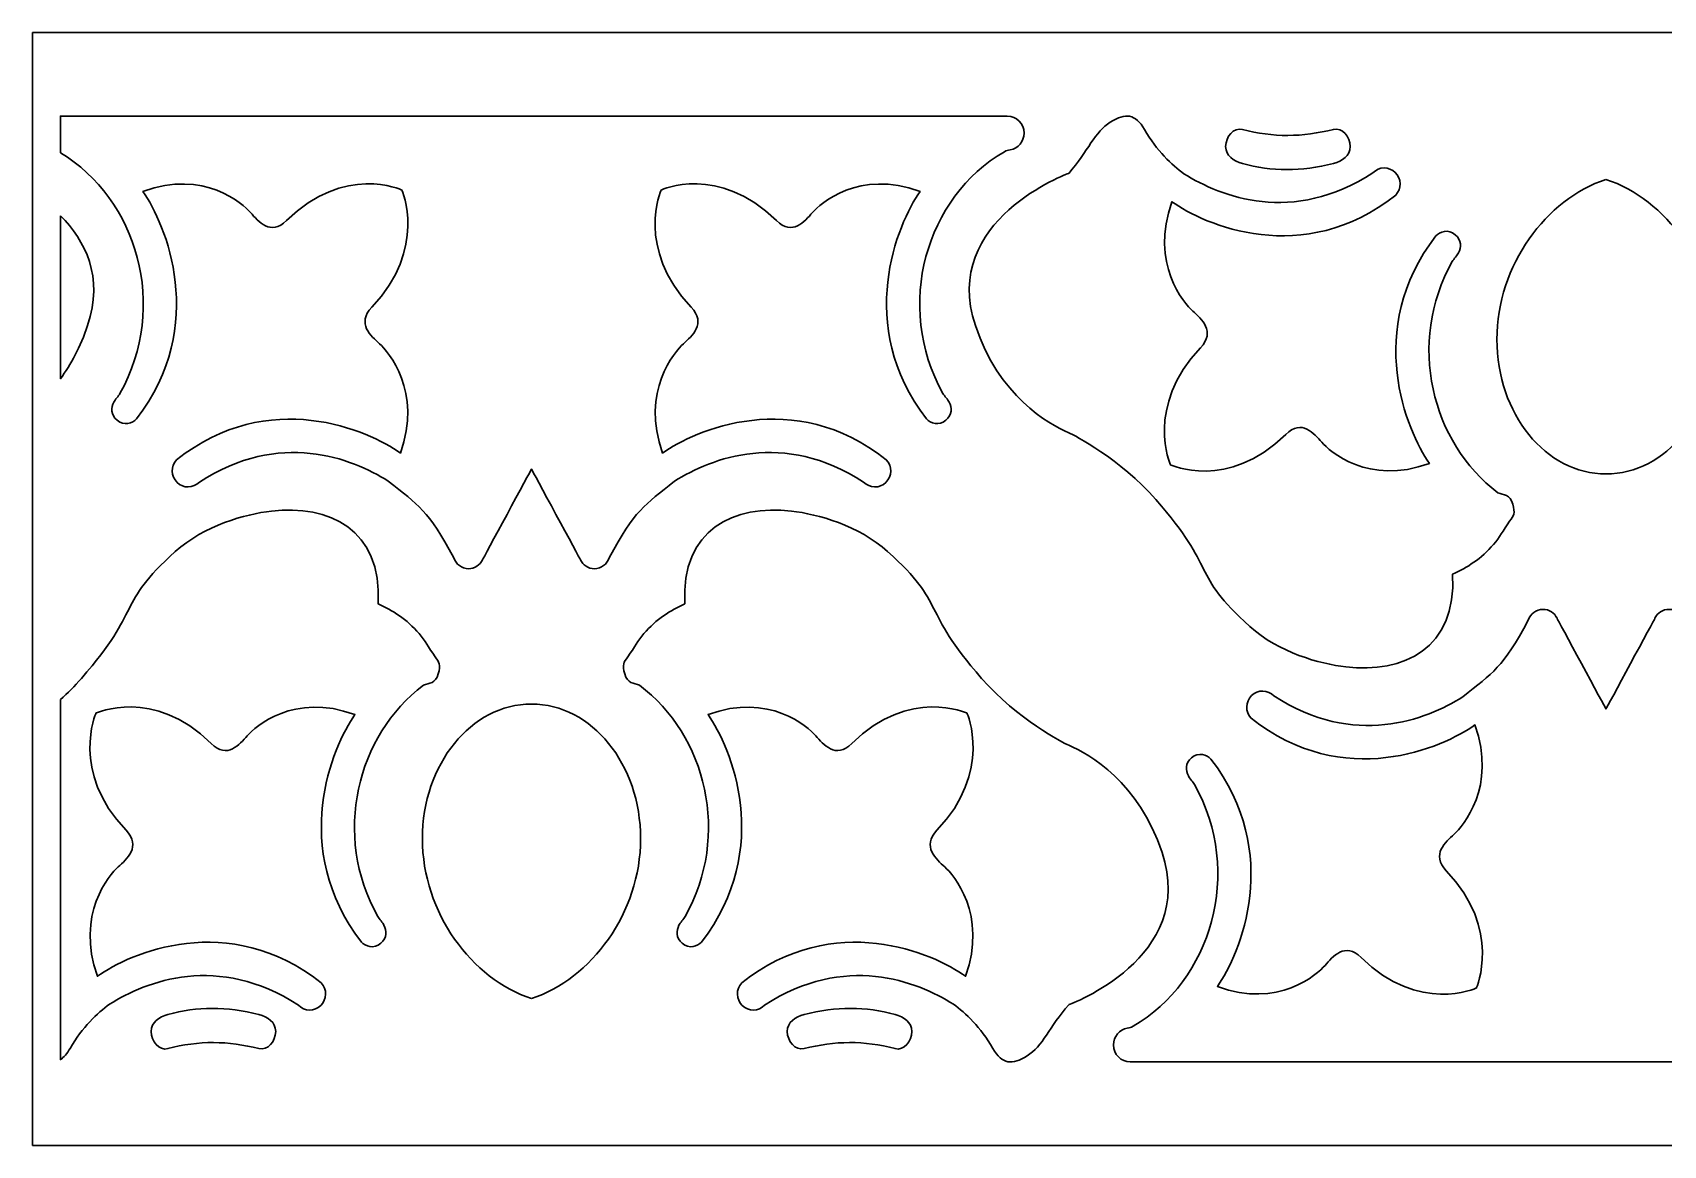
# Model space of a CAD drawing. Header units: centimetres. Extents: x 1.5 to 27, y -8.3 to -6.1.
# Drawn here: x 1.501 to 4.614, y -8.253 to -6.128 of the extents above; entities that cross this region are included whole.
import ezdxf

# ---------------------------------------------------------------- set-up
doc = ezdxf.new("R2010")
doc.units = ezdxf.units.CM
doc.header["$MEASUREMENT"] = 0
doc.layers.add('layer 1', color=7, linetype='Continuous')

msp = doc.modelspace()

# ---------------------------------------------------------------- linework, layer by layer
at = {"layer": 'layer 1', "color": 250, "lineweight": 30}
for points, knots in [([(26.99977, -8.25272), (26.99977, -8.25272), (1.50052, -8.25272), (1.50052, -8.25272), (1.50052, -8.25272), (1.50052, -8.25272), (1.50052, -6.12779), (1.50052, -6.12779), (1.50052, -6.12779), (1.50052, -6.12779), (26.99977, -6.12779), (26.99977, -6.12779), (26.99977, -6.12779), (26.99977, -6.12779), (26.99977, -8.25272), (26.99977, -8.25272)], [0, 0, 0, 0, 0.2, 0.2, 0.2, 0.2, 0.4, 0.4, 0.4, 0.4, 0.6, 0.6, 0.6, 0.6, 1, 1, 1, 1]), ([(2.45307, -6.28717), (2.45307, -6.28717), (3.36163, -6.28717), (3.36163, -6.28717), (3.36163, -6.28717), (3.37919, -6.28717), (3.39356, -6.30178), (3.39356, -6.31963), (3.39356, -6.31963), (3.39356, -6.31963), (3.39356, -6.31963), (3.39356, -6.31963), (3.39356, -6.31963), (3.39356, -6.33556), (3.38212, -6.34891), (3.36717, -6.3516), (3.36717, -6.3516), (3.36233, -6.35247), (3.36037, -6.35273), (3.35593, -6.3553), (3.35593, -6.3553), (3.20716, -6.4414), (3.14467, -6.64941), (3.23881, -6.81671), (3.23881, -6.81671), (3.24169, -6.82185), (3.24821, -6.82871), (3.25055, -6.83329), (3.25055, -6.83329), (3.25613, -6.84418), (3.25665, -6.85682), (3.24432, -6.86798), (3.24432, -6.86798), (3.23143, -6.87967), (3.21461, -6.87353), (3.20733, -6.86549), (3.20733, -6.86549), (3.06962, -6.68615), (3.15177, -6.49265), (3.19491, -6.43123), (3.19491, -6.43123), (3.07835, -6.38797), (3.00412, -6.4548), (2.9895, -6.47151), (2.9895, -6.47151), (2.97488, -6.48822), (2.95142, -6.51674), (2.92081, -6.48665), (2.92081, -6.48665), (2.80999, -6.37771), (2.70063, -6.42834), (2.70063, -6.42834), (2.70063, -6.42834), (2.70063, -6.42834), (2.65084, -6.53952), (2.75799, -6.65219), (2.75799, -6.65219), (2.78758, -6.6833), (2.75953, -6.70715), (2.74309, -6.72202), (2.74309, -6.72202), (2.72666, -6.73689), (2.66092, -6.81235), (2.70348, -6.93086), (2.70348, -6.93086), (2.76389, -6.887), (2.95421, -6.80347), (3.13061, -6.94348), (3.13061, -6.94348), (3.14215, -6.95567), (3.14179, -6.97506), (3.1298, -6.98679), (3.1298, -6.98679), (3.11782, -6.99852), (3.09874, -6.99815), (3.08721, -6.98597), (3.08721, -6.98597), (2.93337, -6.88634), (2.79709, -6.94026), (2.72644, -6.98423), (2.72644, -6.98423), (2.66862, -7.03047), (2.6503, -7.03964), (2.60144, -7.1309), (2.60144, -7.1309), (2.59747, -7.14283), (2.58636, -7.15143), (2.57327, -7.15143), (2.57327, -7.15143), (2.56149, -7.15143), (2.5513, -7.14446), (2.54649, -7.13435), (2.54649, -7.13435), (2.54617, -7.13367), (2.45335, -6.96191), (2.45307, -6.96121), (2.45307, -6.96121), (2.4528, -6.96191), (2.35998, -7.13367), (2.35966, -7.13435), (2.35966, -7.13435), (2.35485, -7.14446), (2.34466, -7.15143), (2.33288, -7.15143), (2.33288, -7.15143), (2.3198, -7.15143), (2.30868, -7.14283), (2.30471, -7.1309), (2.30471, -7.1309), (2.25585, -7.03964), (2.23753, -7.03047), (2.17971, -6.98423), (2.17971, -6.98423), (2.10906, -6.94026), (1.97278, -6.88634), (1.81894, -6.98597), (1.81894, -6.98597), (1.80741, -6.99815), (1.78833, -6.99852), (1.77635, -6.98679), (1.77635, -6.98679), (1.76436, -6.97506), (1.764, -6.95567), (1.77554, -6.94348), (1.77554, -6.94348), (1.95194, -6.80347), (2.14226, -6.887), (2.20267, -6.93086), (2.20267, -6.93086), (2.24523, -6.81235), (2.17949, -6.73689), (2.16306, -6.72202), (2.16306, -6.72202), (2.14662, -6.70715), (2.11857, -6.6833), (2.14816, -6.65219), (2.14816, -6.65219), (2.25531, -6.53952), (2.20552, -6.42834), (2.20552, -6.42834), (2.20552, -6.42834), (2.20552, -6.42834), (2.09616, -6.37771), (1.98534, -6.48665), (1.98534, -6.48665), (1.95473, -6.51674), (1.93127, -6.48822), (1.91665, -6.47151), (1.91665, -6.47151), (1.90203, -6.4548), (1.8278, -6.38797), (1.71124, -6.43123), (1.71124, -6.43123), (1.75438, -6.49265), (1.83653, -6.68615), (1.69882, -6.86549), (1.69882, -6.86549), (1.69154, -6.87353), (1.67472, -6.87967), (1.66183, -6.86798), (1.66183, -6.86798), (1.64951, -6.85682), (1.65002, -6.84418), (1.6556, -6.83329), (1.6556, -6.83329), (1.65794, -6.82871), (1.66446, -6.82185), (1.66735, -6.81671), (1.66735, -6.81671), (1.76076, -6.6507), (1.69994, -6.44464), (1.55364, -6.35735), (1.55364, -6.35735), (1.55364, -6.35735), (1.55364, -6.28717), (1.55364, -6.28717), (1.55364, -6.28717), (1.55364, -6.28717), (2.45307, -6.28717), (2.45307, -6.28717)], [0, 0, 0, 0, 0.0217391, 0.0217391, 0.0217391, 0.0217391, 0.0434783, 0.0434783, 0.0434783, 0.0434783, 0.0652174, 0.0652174, 0.0652174, 0.0652174, 0.0869565, 0.0869565, 0.0869565, 0.0869565, 0.1086957, 0.1086957, 0.1086957, 0.1086957, 0.1304348, 0.1304348, 0.1304348, 0.1304348, 0.1521739, 0.1521739, 0.1521739, 0.1521739, 0.173913, 0.173913, 0.173913, 0.173913, 0.1956522, 0.1956522, 0.1956522, 0.1956522, 0.2173913, 0.2173913, 0.2173913, 0.2173913, 0.2391304, 0.2391304, 0.2391304, 0.2391304, 0.2608696, 0.2608696, 0.2608696, 0.2608696, 0.2826087, 0.2826087, 0.2826087, 0.2826087, 0.3043478, 0.3043478, 0.3043478, 0.3043478, 0.326087, 0.326087, 0.326087, 0.326087, 0.3478261, 0.3478261, 0.3478261, 0.3478261, 0.3695652, 0.3695652, 0.3695652, 0.3695652, 0.3913043, 0.3913043, 0.3913043, 0.3913043, 0.4130435, 0.4130435, 0.4130435, 0.4130435, 0.4347826, 0.4347826, 0.4347826, 0.4347826, 0.4565217, 0.4565217, 0.4565217, 0.4565217, 0.4782609, 0.4782609, 0.4782609, 0.4782609, 0.5, 0.5, 0.5, 0.5, 0.5217391, 0.5217391, 0.5217391, 0.5217391, 0.5434783, 0.5434783, 0.5434783, 0.5434783, 0.5652174, 0.5652174, 0.5652174, 0.5652174, 0.5869565, 0.5869565, 0.5869565, 0.5869565, 0.6086957, 0.6086957, 0.6086957, 0.6086957, 0.6304348, 0.6304348, 0.6304348, 0.6304348, 0.6521739, 0.6521739, 0.6521739, 0.6521739, 0.673913, 0.673913, 0.673913, 0.673913, 0.6956522, 0.6956522, 0.6956522, 0.6956522, 0.7173913, 0.7173913, 0.7173913, 0.7173913, 0.7391304, 0.7391304, 0.7391304, 0.7391304, 0.7608696, 0.7608696, 0.7608696, 0.7608696, 0.7826087, 0.7826087, 0.7826087, 0.7826087, 0.8043478, 0.8043478, 0.8043478, 0.8043478, 0.826087, 0.826087, 0.826087, 0.826087, 0.8478261, 0.8478261, 0.8478261, 0.8478261, 0.8695652, 0.8695652, 0.8695652, 0.8695652, 0.8913043, 0.8913043, 0.8913043, 0.8913043, 0.9130435, 0.9130435, 0.9130435, 0.9130435, 0.9347826, 0.9347826, 0.9347826, 0.9347826, 0.9565217, 0.9565217, 0.9565217, 0.9565217, 1, 1, 1, 1]), ([(3.47891, -6.89198), (3.48937, -6.89628), (3.57709, -6.94189), (3.64536, -7.01956), (3.64536, -7.01956), (3.76376, -7.15425), (3.71004, -7.15884), (3.82468, -7.26177), (3.82468, -7.26177), (3.8805, -7.3119), (3.95784, -7.33314), (4.00831, -7.33905), (4.00831, -7.33905), (4.11698, -7.35178), (4.21983, -7.30487), (4.21196, -7.16213), (4.21196, -7.16213), (4.23967, -7.14934), (4.26636, -7.13262), (4.29024, -7.105), (4.29024, -7.105), (4.30183, -7.0916), (4.30753, -7.07986), (4.32073, -7.06054), (4.32073, -7.06054), (4.32073, -7.06054), (4.32073, -7.06054), (4.32073, -7.06054), (4.32073, -7.06054), (4.32886, -7.0509), (4.33161, -7.0453), (4.32679, -7.02799), (4.32679, -7.02799), (4.32142, -7.00871), (4.30958, -7.01142), (4.29839, -7.00642), (4.29839, -7.00642), (4.17168, -6.91119), (4.12382, -6.72046), (4.21134, -6.56492), (4.21134, -6.56492), (4.21423, -6.55979), (4.22074, -6.55293), (4.22309, -6.54835), (4.22309, -6.54835), (4.22867, -6.53746), (4.22918, -6.52482), (4.21686, -6.51365), (4.21686, -6.51365), (4.20397, -6.50197), (4.18714, -6.50811), (4.17986, -6.51615), (4.17986, -6.51615), (4.04215, -6.69549), (4.1243, -6.88899), (4.16745, -6.9504), (4.16745, -6.9504), (4.05088, -6.99367), (3.97666, -6.92683), (3.96203, -6.91013), (3.96203, -6.91013), (3.94741, -6.89342), (3.92395, -6.8649), (3.89335, -6.89498), (3.89335, -6.89498), (3.78252, -7.00392), (3.67317, -6.95329), (3.67317, -6.95329), (3.67317, -6.95329), (3.67317, -6.95329), (3.62337, -6.84212), (3.73053, -6.72945), (3.73053, -6.72945), (3.76011, -6.69833), (3.73206, -6.67448), (3.71563, -6.65961), (3.71563, -6.65961), (3.69919, -6.64475), (3.63346, -6.56928), (3.67601, -6.45078), (3.67601, -6.45078), (3.73642, -6.49464), (3.92674, -6.57816), (4.10315, -6.43815), (4.10315, -6.43815), (4.11469, -6.42597), (4.11433, -6.40657), (4.10234, -6.39484), (4.10234, -6.39484), (4.09035, -6.38311), (4.07128, -6.38348), (4.05974, -6.39567), (4.05974, -6.39567), (3.9059, -6.49529), (3.76963, -6.44138), (3.69898, -6.39741), (3.69898, -6.39741), (3.67592, -6.38095), (3.64673, -6.35295), (3.62388, -6.31307), (3.62388, -6.31307), (3.60558, -6.28224), (3.58759, -6.28085), (3.55823, -6.29875), (3.55823, -6.29875), (3.52887, -6.31664), (3.51581, -6.35447), (3.47891, -6.39651), (3.47891, -6.39651), (3.47891, -6.39651), (3.23344, -6.48545), (3.30061, -6.68696), (3.30061, -6.68696), (3.34553, -6.82173), (3.4394, -6.87436), (3.47891, -6.89198)], [0, 0, 0, 0, 0.0333333, 0.0333333, 0.0333333, 0.0333333, 0.0666667, 0.0666667, 0.0666667, 0.0666667, 0.1, 0.1, 0.1, 0.1, 0.1333333, 0.1333333, 0.1333333, 0.1333333, 0.1666667, 0.1666667, 0.1666667, 0.1666667, 0.2, 0.2, 0.2, 0.2, 0.2333333, 0.2333333, 0.2333333, 0.2333333, 0.2666667, 0.2666667, 0.2666667, 0.2666667, 0.3, 0.3, 0.3, 0.3, 0.3333333, 0.3333333, 0.3333333, 0.3333333, 0.3666667, 0.3666667, 0.3666667, 0.3666667, 0.4, 0.4, 0.4, 0.4, 0.4333333, 0.4333333, 0.4333333, 0.4333333, 0.4666667, 0.4666667, 0.4666667, 0.4666667, 0.5, 0.5, 0.5, 0.5, 0.5333333, 0.5333333, 0.5333333, 0.5333333, 0.5666667, 0.5666667, 0.5666667, 0.5666667, 0.6, 0.6, 0.6, 0.6, 0.6333333, 0.6333333, 0.6333333, 0.6333333, 0.6666667, 0.6666667, 0.6666667, 0.6666667, 0.7, 0.7, 0.7, 0.7, 0.7333333, 0.7333333, 0.7333333, 0.7333333, 0.7666667, 0.7666667, 0.7666667, 0.7666667, 0.8, 0.8, 0.8, 0.8, 0.8333333, 0.8333333, 0.8333333, 0.8333333, 0.8666667, 0.8666667, 0.8666667, 0.8666667, 0.9, 0.9, 0.9, 0.9, 0.9333333, 0.9333333, 0.9333333, 0.9333333, 1, 1, 1, 1]), ([(3.81059, -6.37776), (3.86561, -6.39323), (3.92348, -6.39322), (3.98421, -6.37776), (3.98421, -6.37776), (4.00132, -6.37341), (4.01629, -6.36309), (4.01629, -6.34515), (4.01629, -6.34515), (4.01629, -6.34515), (4.01629, -6.34515), (4.01629, -6.34515), (4.01629, -6.34515), (4.01629, -6.32721), (4.00129, -6.30812), (3.98421, -6.31254), (3.98421, -6.31254), (3.92634, -6.32751), (3.86846, -6.32848), (3.81059, -6.31254), (3.81059, -6.31254), (3.79358, -6.30785), (3.77851, -6.32721), (3.77851, -6.34515), (3.77851, -6.34515), (3.77851, -6.34515), (3.77851, -6.34515), (3.77851, -6.34515), (3.77851, -6.34515), (3.77851, -6.36309), (3.79358, -6.37299), (3.81059, -6.37776)], [0, 0, 0, 0, 0.1111111, 0.1111111, 0.1111111, 0.1111111, 0.2222222, 0.2222222, 0.2222222, 0.2222222, 0.3333333, 0.3333333, 0.3333333, 0.3333333, 0.4444444, 0.4444444, 0.4444444, 0.4444444, 0.5555556, 0.5555556, 0.5555556, 0.5555556, 0.6666667, 0.6666667, 0.6666667, 0.6666667, 0.7777778, 0.7777778, 0.7777778, 0.7777778, 1, 1, 1, 1]), ([(4.50474, -6.40804), (4.39099, -6.4456), (4.29644, -6.57172), (4.29644, -6.71364), (4.29644, -6.71364), (4.29644, -6.85555), (4.38972, -6.97063), (4.50474, -6.97063), (4.50474, -6.97063), (4.61976, -6.97063), (4.71304, -6.85555), (4.71304, -6.71364), (4.71304, -6.71364), (4.71304, -6.57172), (4.61849, -6.4456), (4.50474, -6.40804)], [0, 0, 0, 0, 0.2, 0.2, 0.2, 0.2, 0.4, 0.4, 0.4, 0.4, 0.6, 0.6, 0.6, 0.6, 1, 1, 1, 1]), ([(1.55364, -6.47759), (1.60095, -6.52495), (1.63654, -6.59397), (1.60554, -6.68696), (1.60554, -6.68696), (1.59183, -6.72811), (1.57354, -6.7616), (1.55364, -6.78877), (1.55364, -6.78877), (1.55364, -6.78877), (1.55364, -6.47759), (1.55364, -6.47759)], [0, 0, 0, 0, 0.25, 0.25, 0.25, 0.25, 0.5, 0.5, 0.5, 0.5, 1, 1, 1, 1]), ([(1.55364, -7.40142), (1.56725, -7.38911), (1.58082, -7.37561), (1.5937, -7.36096), (1.5937, -7.36096), (1.71209, -7.22627), (1.65837, -7.22168), (1.77301, -7.11875), (1.77301, -7.11875), (1.82884, -7.06862), (1.90618, -7.04738), (1.95664, -7.04147), (1.95664, -7.04147), (2.06532, -7.02874), (2.16817, -7.07565), (2.16029, -7.21839), (2.16029, -7.21839), (2.188, -7.23118), (2.2147, -7.2479), (2.23857, -7.27552), (2.23857, -7.27552), (2.25016, -7.28892), (2.25587, -7.30066), (2.26907, -7.31998), (2.26907, -7.31998), (2.26907, -7.31998), (2.26907, -7.31998), (2.26907, -7.31998), (2.26907, -7.31998), (2.2772, -7.32962), (2.27994, -7.33522), (2.27513, -7.35253), (2.27513, -7.35253), (2.26976, -7.37181), (2.25792, -7.3691), (2.24672, -7.3741), (2.24672, -7.3741), (2.12002, -7.46933), (2.07216, -7.66006), (2.15968, -7.8156), (2.15968, -7.8156), (2.16256, -7.82073), (2.16908, -7.82759), (2.17143, -7.83217), (2.17143, -7.83217), (2.177, -7.84306), (2.17752, -7.8557), (2.16519, -7.86687), (2.16519, -7.86687), (2.1523, -7.87855), (2.13548, -7.87241), (2.1282, -7.86437), (2.1282, -7.86437), (1.99049, -7.68503), (2.07264, -7.49153), (2.11579, -7.43011), (2.11579, -7.43011), (1.99922, -7.38685), (1.92499, -7.45369), (1.91037, -7.4704), (1.91037, -7.4704), (1.89575, -7.4871), (1.87229, -7.51562), (1.84168, -7.48554), (1.84168, -7.48554), (1.73086, -7.3766), (1.6215, -7.42723), (1.6215, -7.42723), (1.6215, -7.42723), (1.6215, -7.42723), (1.57171, -7.5384), (1.67886, -7.65107), (1.67886, -7.65107), (1.70845, -7.68219), (1.6804, -7.70604), (1.66396, -7.72091), (1.66396, -7.72091), (1.64753, -7.73577), (1.58179, -7.81124), (1.62435, -7.92974), (1.62435, -7.92974), (1.68476, -7.88588), (1.87508, -7.80236), (2.05149, -7.94237), (2.05149, -7.94237), (2.06303, -7.95455), (2.06266, -7.97395), (2.05068, -7.98568), (2.05068, -7.98568), (2.03869, -7.99741), (2.01961, -7.99704), (2.00808, -7.98485), (2.00808, -7.98485), (1.85424, -7.88523), (1.71796, -7.93914), (1.64731, -7.98311), (1.64731, -7.98311), (1.62426, -7.99957), (1.59507, -8.02757), (1.57221, -8.06745), (1.57221, -8.06745), (1.56613, -8.0777), (1.56008, -8.08468), (1.55364, -8.0888), (1.55364, -8.0888), (1.55364, -8.0888), (1.55364, -7.40142), (1.55364, -7.40142)], [0, 0, 0, 0, 0.0357143, 0.0357143, 0.0357143, 0.0357143, 0.0714286, 0.0714286, 0.0714286, 0.0714286, 0.1071429, 0.1071429, 0.1071429, 0.1071429, 0.1428571, 0.1428571, 0.1428571, 0.1428571, 0.1785714, 0.1785714, 0.1785714, 0.1785714, 0.2142857, 0.2142857, 0.2142857, 0.2142857, 0.25, 0.25, 0.25, 0.25, 0.2857143, 0.2857143, 0.2857143, 0.2857143, 0.3214286, 0.3214286, 0.3214286, 0.3214286, 0.3571429, 0.3571429, 0.3571429, 0.3571429, 0.3928571, 0.3928571, 0.3928571, 0.3928571, 0.4285714, 0.4285714, 0.4285714, 0.4285714, 0.4642857, 0.4642857, 0.4642857, 0.4642857, 0.5, 0.5, 0.5, 0.5, 0.5357143, 0.5357143, 0.5357143, 0.5357143, 0.5714286, 0.5714286, 0.5714286, 0.5714286, 0.6071429, 0.6071429, 0.6071429, 0.6071429, 0.6428571, 0.6428571, 0.6428571, 0.6428571, 0.6785714, 0.6785714, 0.6785714, 0.6785714, 0.7142857, 0.7142857, 0.7142857, 0.7142857, 0.75, 0.75, 0.75, 0.75, 0.7857143, 0.7857143, 0.7857143, 0.7857143, 0.8214286, 0.8214286, 0.8214286, 0.8214286, 0.8571429, 0.8571429, 0.8571429, 0.8571429, 0.8928571, 0.8928571, 0.8928571, 0.8928571, 0.9285714, 0.9285714, 0.9285714, 0.9285714, 1, 1, 1, 1]), ([(3.47891, -7.98401), (3.47891, -7.98401), (3.72437, -7.89507), (3.65721, -7.69356), (3.65721, -7.69356), (3.61229, -7.55879), (3.51841, -7.50616), (3.47891, -7.48854), (3.47891, -7.48854), (3.46845, -7.48424), (3.38073, -7.43863), (3.31245, -7.36096), (3.31245, -7.36096), (3.19406, -7.22627), (3.24778, -7.22168), (3.13314, -7.11875), (3.13314, -7.11875), (3.07731, -7.06862), (2.99997, -7.04738), (2.94951, -7.04147), (2.94951, -7.04147), (2.84083, -7.02874), (2.73798, -7.07565), (2.74586, -7.21839), (2.74586, -7.21839), (2.71815, -7.23118), (2.69145, -7.2479), (2.66758, -7.27552), (2.66758, -7.27552), (2.65599, -7.28892), (2.65029, -7.30066), (2.63708, -7.31998), (2.63708, -7.31998), (2.63708, -7.31998), (2.63708, -7.31998), (2.63708, -7.31998), (2.63708, -7.31998), (2.62895, -7.32962), (2.62621, -7.33522), (2.63102, -7.35253), (2.63102, -7.35253), (2.63639, -7.37181), (2.64824, -7.3691), (2.65943, -7.3741), (2.65943, -7.3741), (2.78614, -7.46933), (2.83399, -7.66006), (2.74647, -7.8156), (2.74647, -7.8156), (2.74359, -7.82073), (2.73707, -7.82759), (2.73472, -7.83217), (2.73472, -7.83217), (2.72915, -7.84306), (2.72863, -7.8557), (2.74096, -7.86687), (2.74096, -7.86687), (2.75385, -7.87855), (2.77067, -7.87241), (2.77795, -7.86437), (2.77795, -7.86437), (2.91566, -7.68503), (2.83351, -7.49153), (2.79037, -7.43011), (2.79037, -7.43011), (2.90693, -7.38685), (2.98116, -7.45369), (2.99578, -7.4704), (2.99578, -7.4704), (3.0104, -7.4871), (3.03386, -7.51562), (3.06447, -7.48554), (3.06447, -7.48554), (3.17529, -7.3766), (3.28465, -7.42723), (3.28465, -7.42723), (3.28465, -7.42723), (3.28465, -7.42723), (3.33444, -7.5384), (3.22729, -7.65107), (3.22729, -7.65107), (3.1977, -7.68219), (3.22575, -7.70604), (3.24219, -7.72091), (3.24219, -7.72091), (3.25862, -7.73577), (3.32436, -7.81124), (3.2818, -7.92974), (3.2818, -7.92974), (3.22139, -7.88588), (3.03107, -7.80236), (2.85466, -7.94237), (2.85466, -7.94237), (2.84313, -7.95455), (2.84349, -7.97395), (2.85547, -7.98568), (2.85547, -7.98568), (2.86746, -7.99741), (2.88654, -7.99704), (2.89807, -7.98485), (2.89807, -7.98485), (3.05191, -7.88523), (3.18819, -7.93914), (3.25884, -7.98311), (3.25884, -7.98311), (3.28189, -7.99957), (3.31108, -8.02757), (3.33394, -8.06745), (3.33394, -8.06745), (3.35224, -8.09828), (3.37022, -8.09967), (3.39958, -8.08177), (3.39958, -8.08177), (3.42895, -8.06388), (3.442, -8.02605), (3.47891, -7.98401)], [0, 0, 0, 0, 0.0333333, 0.0333333, 0.0333333, 0.0333333, 0.0666667, 0.0666667, 0.0666667, 0.0666667, 0.1, 0.1, 0.1, 0.1, 0.1333333, 0.1333333, 0.1333333, 0.1333333, 0.1666667, 0.1666667, 0.1666667, 0.1666667, 0.2, 0.2, 0.2, 0.2, 0.2333333, 0.2333333, 0.2333333, 0.2333333, 0.2666667, 0.2666667, 0.2666667, 0.2666667, 0.3, 0.3, 0.3, 0.3, 0.3333333, 0.3333333, 0.3333333, 0.3333333, 0.3666667, 0.3666667, 0.3666667, 0.3666667, 0.4, 0.4, 0.4, 0.4, 0.4333333, 0.4333333, 0.4333333, 0.4333333, 0.4666667, 0.4666667, 0.4666667, 0.4666667, 0.5, 0.5, 0.5, 0.5, 0.5333333, 0.5333333, 0.5333333, 0.5333333, 0.5666667, 0.5666667, 0.5666667, 0.5666667, 0.6, 0.6, 0.6, 0.6, 0.6333333, 0.6333333, 0.6333333, 0.6333333, 0.6666667, 0.6666667, 0.6666667, 0.6666667, 0.7, 0.7, 0.7, 0.7, 0.7333333, 0.7333333, 0.7333333, 0.7333333, 0.7666667, 0.7666667, 0.7666667, 0.7666667, 0.8, 0.8, 0.8, 0.8, 0.8333333, 0.8333333, 0.8333333, 0.8333333, 0.8666667, 0.8666667, 0.8666667, 0.8666667, 0.9, 0.9, 0.9, 0.9, 0.9333333, 0.9333333, 0.9333333, 0.9333333, 1, 1, 1, 1]), ([(4.50474, -8.09335), (4.50474, -8.09335), (3.59619, -8.09335), (3.59619, -8.09335), (3.59619, -8.09335), (3.57863, -8.09335), (3.56426, -8.07874), (3.56426, -8.06089), (3.56426, -8.06089), (3.56426, -8.06089), (3.56426, -8.06089), (3.56426, -8.06089), (3.56426, -8.06089), (3.56426, -8.04496), (3.5757, -8.03161), (3.59064, -8.02892), (3.59064, -8.02892), (3.59548, -8.02805), (3.59744, -8.02779), (3.60188, -8.02522), (3.60188, -8.02522), (3.75066, -7.93913), (3.81315, -7.73111), (3.71901, -7.56381), (3.71901, -7.56381), (3.71612, -7.55867), (3.7096, -7.55181), (3.70726, -7.54723), (3.70726, -7.54723), (3.70168, -7.53634), (3.70117, -7.5237), (3.71349, -7.51254), (3.71349, -7.51254), (3.72638, -7.50085), (3.74321, -7.50699), (3.75048, -7.51503), (3.75048, -7.51503), (3.8882, -7.69437), (3.80605, -7.88787), (3.7629, -7.94929), (3.7629, -7.94929), (3.87947, -7.99256), (3.95369, -7.92572), (3.96832, -7.90901), (3.96832, -7.90901), (3.98294, -7.8923), (4.0064, -7.86378), (4.037, -7.89387), (4.037, -7.89387), (4.14783, -8.00281), (4.25718, -7.95218), (4.25718, -7.95218), (4.25718, -7.95218), (4.25718, -7.95218), (4.30698, -7.841), (4.19982, -7.72833), (4.19982, -7.72833), (4.17023, -7.69722), (4.19828, -7.67337), (4.21472, -7.6585), (4.21472, -7.6585), (4.23116, -7.64363), (4.29689, -7.56817), (4.25434, -7.44966), (4.25434, -7.44966), (4.19393, -7.49352), (4.0036, -7.57705), (3.8272, -7.43704), (3.8272, -7.43704), (3.81566, -7.42485), (3.81602, -7.40546), (3.82801, -7.39373), (3.82801, -7.39373), (3.83999, -7.382), (3.85907, -7.38237), (3.87061, -7.39455), (3.87061, -7.39455), (4.02445, -7.49418), (4.16072, -7.44026), (4.23137, -7.39629), (4.23137, -7.39629), (4.2892, -7.35005), (4.30751, -7.34088), (4.35637, -7.24962), (4.35637, -7.24962), (4.36035, -7.23769), (4.37146, -7.22909), (4.38454, -7.22909), (4.38454, -7.22909), (4.39633, -7.22909), (4.40651, -7.23606), (4.41133, -7.24617), (4.41133, -7.24617), (4.41165, -7.24685), (4.50447, -7.41861), (4.50474, -7.41931), (4.50474, -7.41931), (4.50501, -7.41861), (4.59783, -7.24685), (4.59815, -7.24617), (4.59815, -7.24617), (4.60296, -7.23606), (4.61315, -7.22909), (4.62493, -7.22909), (4.62493, -7.22909), (4.63802, -7.22909), (4.64913, -7.23769), (4.65311, -7.24962), (4.65311, -7.24962), (4.70196, -7.34088), (4.72028, -7.35005), (4.77811, -7.39629), (4.77811, -7.39629), (4.84876, -7.44026), (4.98503, -7.49418), (5.13887, -7.39455), (5.13887, -7.39455), (5.15041, -7.38237), (5.16948, -7.382), (5.18147, -7.39373), (5.18147, -7.39373), (5.19345, -7.40546), (5.19382, -7.42485), (5.18228, -7.43704), (5.18228, -7.43704), (5.00587, -7.57705), (4.81555, -7.49352), (4.75514, -7.44966), (4.75514, -7.44966), (4.71259, -7.56817), (4.77832, -7.64363), (4.79476, -7.6585), (4.79476, -7.6585), (4.81119, -7.67337), (4.83925, -7.69722), (4.80966, -7.72833), (4.80966, -7.72833), (4.7025, -7.841), (4.7523, -7.95218), (4.7523, -7.95218), (4.7523, -7.95218), (4.7523, -7.95218), (4.86165, -8.00281), (4.97248, -7.89387), (4.97248, -7.89387), (5.00308, -7.86378), (5.02654, -7.8923), (5.04116, -7.90901), (5.04116, -7.90901), (5.05579, -7.92572), (5.13001, -7.99256), (5.24658, -7.94929), (5.24658, -7.94929), (5.20343, -7.88787), (5.12128, -7.69437), (5.25899, -7.51503), (5.25899, -7.51503), (5.26627, -7.50699), (5.2831, -7.50085), (5.29599, -7.51254), (5.29599, -7.51254), (5.30831, -7.5237), (5.3078, -7.53634), (5.30222, -7.54723), (5.30222, -7.54723), (5.29987, -7.55181), (5.29336, -7.55867), (5.29047, -7.56381), (5.29047, -7.56381), (5.19633, -7.73111), (5.25882, -7.93913), (5.40759, -8.02522), (5.40759, -8.02522), (5.41204, -8.02779), (5.41399, -8.02805), (5.41884, -8.02892), (5.41884, -8.02892), (5.43378, -8.03161), (5.44522, -8.04496), (5.44522, -8.06089), (5.44522, -8.06089), (5.44522, -8.06089), (5.44522, -8.06089), (5.44522, -8.06089), (5.44522, -8.06089), (5.44522, -8.07874), (5.43085, -8.09335), (5.41329, -8.09335), (5.41329, -8.09335), (5.41329, -8.09335), (4.50474, -8.09335), (4.50474, -8.09335)], [0, 0, 0, 0, 0.0204082, 0.0204082, 0.0204082, 0.0204082, 0.0408163, 0.0408163, 0.0408163, 0.0408163, 0.0612245, 0.0612245, 0.0612245, 0.0612245, 0.0816327, 0.0816327, 0.0816327, 0.0816327, 0.1020408, 0.1020408, 0.1020408, 0.1020408, 0.122449, 0.122449, 0.122449, 0.122449, 0.1428571, 0.1428571, 0.1428571, 0.1428571, 0.1632653, 0.1632653, 0.1632653, 0.1632653, 0.1836735, 0.1836735, 0.1836735, 0.1836735, 0.2040816, 0.2040816, 0.2040816, 0.2040816, 0.2244898, 0.2244898, 0.2244898, 0.2244898, 0.244898, 0.244898, 0.244898, 0.244898, 0.2653061, 0.2653061, 0.2653061, 0.2653061, 0.2857143, 0.2857143, 0.2857143, 0.2857143, 0.3061224, 0.3061224, 0.3061224, 0.3061224, 0.3265306, 0.3265306, 0.3265306, 0.3265306, 0.3469388, 0.3469388, 0.3469388, 0.3469388, 0.3673469, 0.3673469, 0.3673469, 0.3673469, 0.3877551, 0.3877551, 0.3877551, 0.3877551, 0.4081633, 0.4081633, 0.4081633, 0.4081633, 0.4285714, 0.4285714, 0.4285714, 0.4285714, 0.4489796, 0.4489796, 0.4489796, 0.4489796, 0.4693878, 0.4693878, 0.4693878, 0.4693878, 0.4897959, 0.4897959, 0.4897959, 0.4897959, 0.5102041, 0.5102041, 0.5102041, 0.5102041, 0.5306122, 0.5306122, 0.5306122, 0.5306122, 0.5510204, 0.5510204, 0.5510204, 0.5510204, 0.5714286, 0.5714286, 0.5714286, 0.5714286, 0.5918367, 0.5918367, 0.5918367, 0.5918367, 0.6122449, 0.6122449, 0.6122449, 0.6122449, 0.6326531, 0.6326531, 0.6326531, 0.6326531, 0.6530612, 0.6530612, 0.6530612, 0.6530612, 0.6734694, 0.6734694, 0.6734694, 0.6734694, 0.6938776, 0.6938776, 0.6938776, 0.6938776, 0.7142857, 0.7142857, 0.7142857, 0.7142857, 0.7346939, 0.7346939, 0.7346939, 0.7346939, 0.755102, 0.755102, 0.755102, 0.755102, 0.7755102, 0.7755102, 0.7755102, 0.7755102, 0.7959184, 0.7959184, 0.7959184, 0.7959184, 0.8163265, 0.8163265, 0.8163265, 0.8163265, 0.8367347, 0.8367347, 0.8367347, 0.8367347, 0.8571429, 0.8571429, 0.8571429, 0.8571429, 0.877551, 0.877551, 0.877551, 0.877551, 0.8979592, 0.8979592, 0.8979592, 0.8979592, 0.9183673, 0.9183673, 0.9183673, 0.9183673, 0.9387755, 0.9387755, 0.9387755, 0.9387755, 0.9591837, 0.9591837, 0.9591837, 0.9591837, 1, 1, 1, 1]), ([(2.45307, -7.97248), (2.33933, -7.93492), (2.24477, -7.8088), (2.24477, -7.66688), (2.24477, -7.66688), (2.24477, -7.52498), (2.33805, -7.40989), (2.45307, -7.40989), (2.45307, -7.40989), (2.5681, -7.40989), (2.66138, -7.52498), (2.66138, -7.66688), (2.66138, -7.66688), (2.66138, -7.8088), (2.56682, -7.93492), (2.45307, -7.97248)], [0, 0, 0, 0, 0.2, 0.2, 0.2, 0.2, 0.4, 0.4, 0.4, 0.4, 0.6, 0.6, 0.6, 0.6, 1, 1, 1, 1]), ([(1.75893, -8.00276), (1.81395, -7.98729), (1.87182, -7.9873), (1.93254, -8.00276), (1.93254, -8.00276), (1.94966, -8.00711), (1.96462, -8.01743), (1.96462, -8.03537), (1.96462, -8.03537), (1.96462, -8.03537), (1.96462, -8.03537), (1.96462, -8.03537), (1.96462, -8.03537), (1.96462, -8.05331), (1.94963, -8.0724), (1.93254, -8.06798), (1.93254, -8.06798), (1.87467, -8.05301), (1.8168, -8.05204), (1.75893, -8.06798), (1.75893, -8.06798), (1.74191, -8.07267), (1.72685, -8.05331), (1.72685, -8.03537), (1.72685, -8.03537), (1.72685, -8.03537), (1.72685, -8.03537), (1.72685, -8.03537), (1.72685, -8.03537), (1.72685, -8.01743), (1.74192, -8.00753), (1.75893, -8.00276)], [0, 0, 0, 0, 0.1111111, 0.1111111, 0.1111111, 0.1111111, 0.2222222, 0.2222222, 0.2222222, 0.2222222, 0.3333333, 0.3333333, 0.3333333, 0.3333333, 0.4444444, 0.4444444, 0.4444444, 0.4444444, 0.5555556, 0.5555556, 0.5555556, 0.5555556, 0.6666667, 0.6666667, 0.6666667, 0.6666667, 0.7777778, 0.7777778, 0.7777778, 0.7777778, 1, 1, 1, 1]), ([(3.14722, -8.00276), (3.0922, -7.98729), (3.03433, -7.9873), (2.97361, -8.00276), (2.97361, -8.00276), (2.95649, -8.00711), (2.94153, -8.01743), (2.94153, -8.03537), (2.94153, -8.03537), (2.94153, -8.03537), (2.94153, -8.03537), (2.94153, -8.03537), (2.94153, -8.03537), (2.94153, -8.05331), (2.95652, -8.0724), (2.97361, -8.06798), (2.97361, -8.06798), (3.03148, -8.05301), (3.08935, -8.05204), (3.14722, -8.06798), (3.14722, -8.06798), (3.16424, -8.07267), (3.1793, -8.05331), (3.1793, -8.03537), (3.1793, -8.03537), (3.1793, -8.03537), (3.1793, -8.03537), (3.1793, -8.03537), (3.1793, -8.03537), (3.1793, -8.01743), (3.16423, -8.00753), (3.14722, -8.00276)], [0, 0, 0, 0, 0.1111111, 0.1111111, 0.1111111, 0.1111111, 0.2222222, 0.2222222, 0.2222222, 0.2222222, 0.3333333, 0.3333333, 0.3333333, 0.3333333, 0.4444444, 0.4444444, 0.4444444, 0.4444444, 0.5555556, 0.5555556, 0.5555556, 0.5555556, 0.6666667, 0.6666667, 0.6666667, 0.6666667, 0.7777778, 0.7777778, 0.7777778, 0.7777778, 1, 1, 1, 1])]:
    msp.add_open_spline(points, degree=3, knots=knots, dxfattribs=at)

doc.saveas('drawing.dxf')
